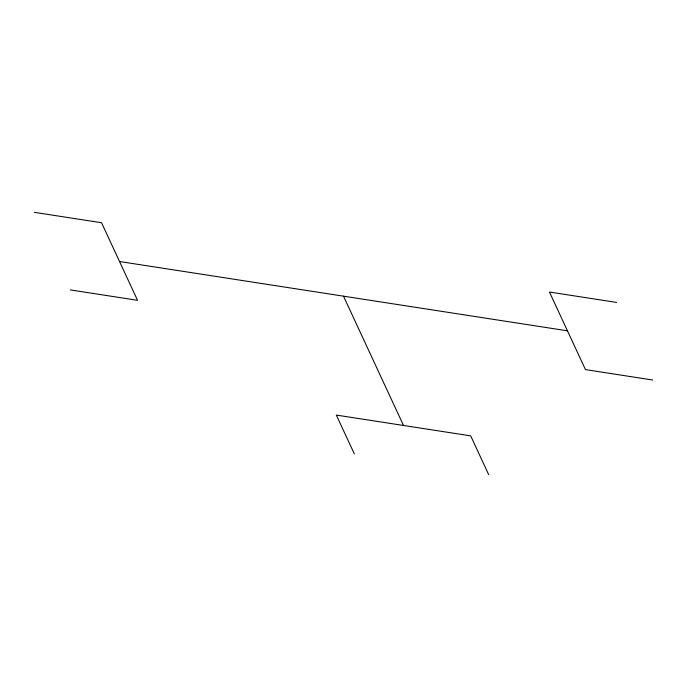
<?xml version="1.0" encoding="UTF-8"?>
<svg xmlns="http://www.w3.org/2000/svg" width="687" height="687" viewBox="0 0 687 687"><rect width="100%" height="100%" fill="white"/><g stroke="black" fill="none" stroke-linecap="round" stroke-linejoin="round"><path stroke-width="1.03" d="M34.35 212.343L101.539 222.734L137.546 300.313L70.357 289.923M616.643 302.426L549.454 292.027L585.461 369.606L652.65 380.005M119.538 261.524L567.462 330.816M488.697 474.657L470.698 435.867L336.321 415.077L354.329 453.867M343.5 296.174L403.509 425.476"/></g></svg>
